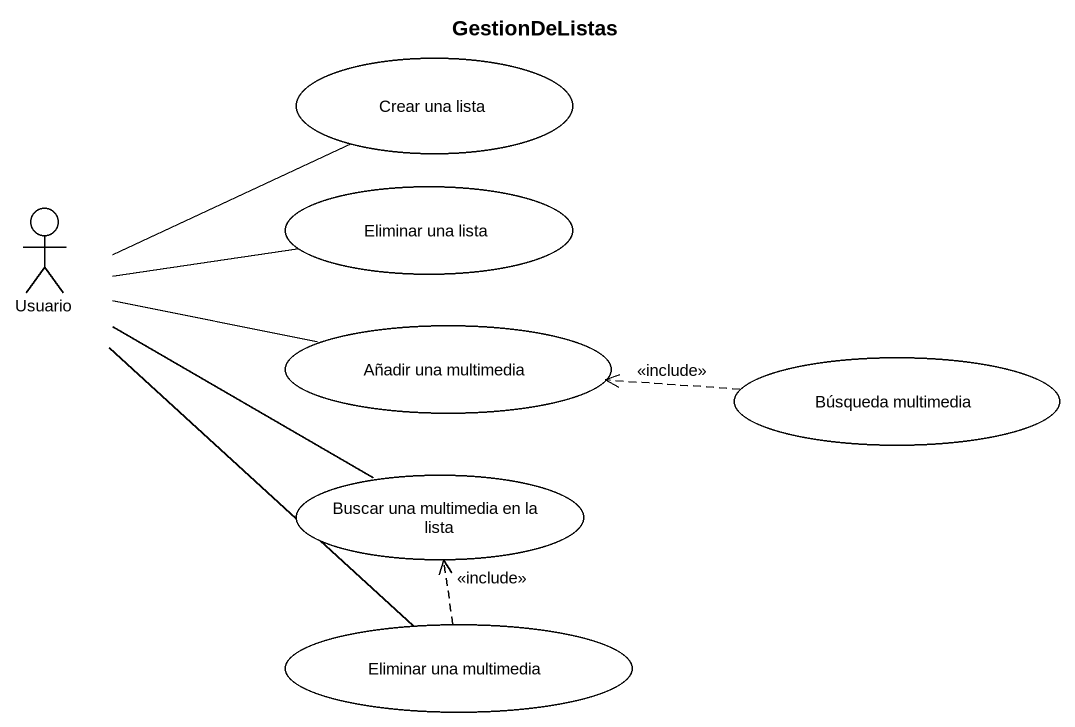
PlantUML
@startuml
title GestionDeListas
usecase "Crear una lista" as Crear_una_lista
actor Usuario
usecase "Eliminar una lista" as Eliminar_una_lista
usecase "Añadir una multimedia" as Añadir_una_multimedia
usecase "Búsqueda multimedia" as Búsqueda_multimedia
usecase "Buscar una multimedia en la lista" as Buscar_una_multimedia_en_la
usecase "Eliminar una multimedia" as Eliminar_una_multimedia
Usuario -right- Crear_una_lista
Usuario -right- Eliminar_una_lista
Usuario -right- Añadir_una_multimedia
Usuario -right- Buscar_una_multimedia_en_la
Usuario -- Eliminar_una_multimedia
Búsqueda_multimedia .left.> Añadir_una_multimedia : <<include>>
Eliminar_una_multimedia .up.> Buscar_una_multimedia_en_la : <<include>>
@enduml
